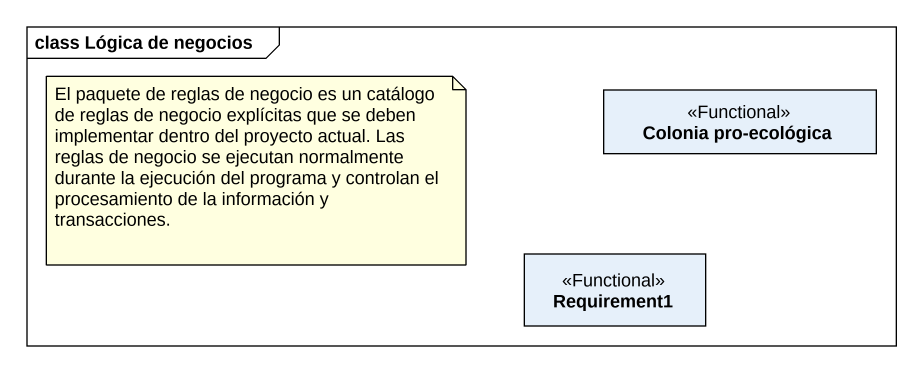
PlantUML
@startuml
mainframe class Lógica de negocios
hide circle
hide empty members
class "Colonia pro-ecológica" as Colonia_pro_ecológica <<Functional>>
class Requirement1 <<Functional>>
note as N1
  El paquete de reglas de negocio es un catálogo de reglas de negocio explícitas que se deben implementar dentro del proyecto actual. Las reglas de negocio se ejecutan normalmente durante la ejecución del programa y controlan el procesamiento de la información y transacciones.
end note
@enduml
